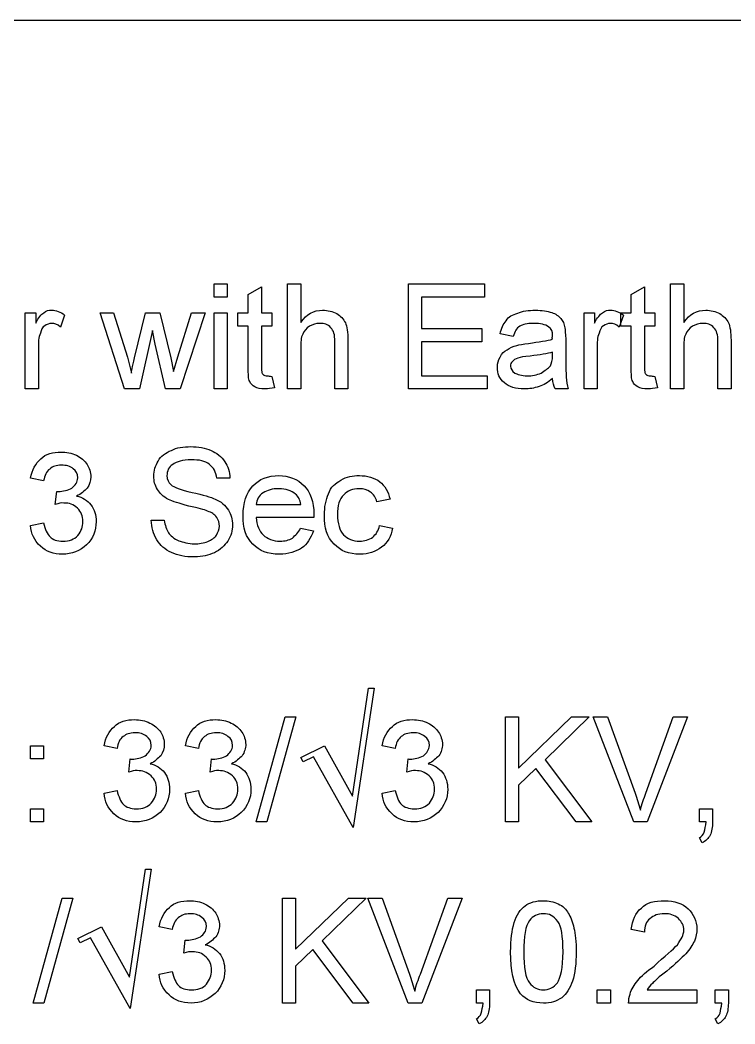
# Model space of a CAD drawing. Header units: millimetres. Extents: x 12 to 286, y 8 to 173.
# Drawn here: x 98.95 to 108.57, y 110.1 to 123.6 of the extents above; entities that cross this region are included whole.
import ezdxf

# ---------------------------------------------------------------- set-up
doc = ezdxf.new("R2010")
doc.units = ezdxf.units.MM
doc.layers.get('0').update_dxf_attribs({"linetype": 'CONTINUOUS'})

msp = doc.modelspace()

# ---------------------------------------------------------------- linework, layer by layer
at = {"color": 0}
for p, q in [((40.6121, 123.599), (159.272, 123.599)), ((101.564, 119.874), (101.564, 120.051)), ((101.564, 120.051), (101.74, 120.051)), ((101.74, 120.051), (101.74, 119.874)), ((102.023, 119.911), (102.199, 120.013)), ((102.199, 120.013), (102.199, 119.662)), ((102.552, 118.64), (102.552, 120.051)), ((102.552, 120.051), (102.729, 120.051)), ((102.729, 120.051), (102.729, 119.531)), ((104.176, 118.64), (104.176, 120.051)), ((104.176, 120.051), (105.198, 120.051)), ((105.198, 120.051), (105.198, 119.874)), ((107.174, 119.911), (107.351, 120.013)), ((107.351, 120.013), (107.351, 119.662)), ((107.703, 118.64), (107.703, 120.051)), ((107.703, 120.051), (107.88, 120.051)), ((107.88, 120.051), (107.88, 119.531)), ((101.74, 119.874), (101.564, 119.874)), ((102.023, 119.662), (102.023, 119.911)), ((105.198, 119.874), (104.352, 119.874)), ((104.352, 119.874), (104.352, 119.451)), ((107.174, 119.662), (107.174, 119.911)), ((99.0244, 118.64), (99.0244, 119.662)), ((99.0244, 119.662), (99.1665, 119.662)), ((99.1665, 119.662), (99.1665, 119.523)), ((99.5535, 119.633), (99.4971, 119.472)), ((100.36, 118.64), (100.03, 119.662)), ((100.03, 119.662), (100.212, 119.662)), ((100.212, 119.662), (100.397, 119.067)), ((100.492, 119.057), (100.641, 119.662)), ((100.641, 119.662), (100.832, 119.662)), ((100.832, 119.662), (100.98, 119.06)), ((101.074, 119.07), (101.258, 119.662)), ((101.442, 119.662), (101.108, 118.64)), ((101.258, 119.662), (101.442, 119.662)), ((101.564, 118.64), (101.564, 119.662)), ((101.564, 119.662), (101.74, 119.662)), ((101.74, 119.662), (101.74, 118.64)), ((101.883, 119.485), (101.883, 119.662)), ((101.883, 119.662), (102.023, 119.662)), ((102.199, 119.662), (102.342, 119.662)), ((102.342, 119.662), (102.342, 119.485)), ((106.539, 118.64), (106.539, 119.662)), ((106.539, 119.662), (106.679, 119.662)), ((106.679, 119.662), (106.679, 119.523)), ((107.068, 119.633), (107.012, 119.472)), ((107.032, 119.485), (107.032, 119.662)), ((107.032, 119.662), (107.174, 119.662)), ((107.351, 119.662), (107.491, 119.662)), ((107.491, 119.662), (107.491, 119.485)), ((102.023, 119.485), (101.883, 119.485)), ((102.023, 118.933), (102.023, 119.485)), ((102.342, 119.485), (102.199, 119.485)), ((102.199, 119.485), (102.199, 118.944)), ((104.352, 119.451), (105.164, 119.451)), ((105.164, 119.451), (105.164, 119.275)), ((107.174, 119.485), (107.032, 119.485)), ((107.174, 118.933), (107.174, 119.485)), ((107.491, 119.485), (107.351, 119.485)), ((107.351, 119.485), (107.351, 118.944)), ((100.736, 119.426), (100.56, 118.64)), ((100.773, 119.24), (100.736, 119.426)), ((105.587, 119.345), (105.41, 119.379)), ((106.292, 119.311), (106.292, 119.101)), ((99.2008, 119.184), (99.2008, 118.64)), ((100.912, 118.64), (100.773, 119.24)), ((102.729, 119.189), (102.729, 118.64)), ((103.188, 118.64), (103.188, 119.277)), ((103.364, 119.295), (103.364, 118.64)), ((105.164, 119.275), (104.352, 119.275)), ((104.352, 119.275), (104.352, 118.816)), ((106.715, 119.184), (106.715, 118.64)), ((107.88, 119.189), (107.88, 118.64)), ((108.339, 118.64), (108.339, 119.277)), ((108.515, 119.295), (108.515, 118.64)), ((100.397, 119.067), (100.451, 118.852)), ((100.98, 119.06), (101.019, 118.874)), ((101.019, 118.874), (101.074, 119.07)), ((106.114, 119.085), (106.116, 119.133)), ((102.342, 118.806), (102.376, 118.656)), ((104.352, 118.816), (105.234, 118.816)), ((105.234, 118.816), (105.234, 118.64)), ((106.116, 118.78), (106.116, 118.78)), ((107.491, 118.806), (107.527, 118.656)), ((99.2008, 118.64), (99.0244, 118.64)), ((100.56, 118.64), (100.36, 118.64)), ((101.108, 118.64), (100.912, 118.64)), ((101.74, 118.64), (101.564, 118.64)), ((102.729, 118.64), (102.552, 118.64)), ((103.364, 118.64), (103.188, 118.64)), ((105.234, 118.64), (104.176, 118.64)), ((106.327, 118.64), (106.15, 118.64)), ((106.715, 118.64), (106.539, 118.64)), ((107.88, 118.64), (107.703, 118.64)), ((108.515, 118.64), (108.339, 118.64)), ((99.271, 117.405), (99.0946, 117.439)), ((101.776, 117.439), (101.6, 117.439)), ((99.4283, 117.086), (99.4474, 117.263)), ((103.929, 117.158), (103.753, 117.122)), ((102.129, 117.086), (102.729, 117.086)), ((100.718, 116.876), (100.894, 116.876)), ((102.904, 116.91), (102.129, 116.91)), ((99.0946, 116.805), (99.271, 116.84)), ((102.727, 116.769), (102.9, 116.733)), ((102.727, 116.769), (102.727, 116.769)), ((103.787, 116.805), (103.963, 116.769)), ((103.425, 113.164), (103.639, 114.617)), ((103.717, 114.617), (103.434, 112.744)), ((103.639, 114.617), (103.717, 114.617)), ((102.129, 112.819), (102.518, 114.23)), ((102.661, 114.23), (102.274, 112.819)), ((102.518, 114.23), (102.661, 114.23)), ((105.481, 112.819), (105.481, 114.23)), ((105.481, 114.23), (105.657, 114.23)), ((105.657, 114.23), (105.657, 113.542)), ((105.657, 113.542), (106.37, 114.23)), ((106.609, 114.23), (106.014, 113.655)), ((106.37, 114.23), (106.609, 114.23)), ((107.207, 112.819), (106.663, 114.23)), ((106.663, 114.23), (106.856, 114.23)), ((106.856, 114.23), (107.224, 113.207)), ((107.371, 113.207), (107.738, 114.23)), ((107.931, 114.23), (107.388, 112.819)), ((107.738, 114.23), (107.931, 114.23)), ((99.0946, 113.665), (99.0946, 113.841)), ((99.0946, 113.841), (99.271, 113.841)), ((99.271, 113.841), (99.271, 113.665)), ((100.259, 113.807), (100.083, 113.841)), ((101.353, 113.807), (101.177, 113.841)), ((102.729, 113.685), (103.047, 113.841)), ((103.047, 113.841), (103.425, 113.164)), ((103.999, 113.807), (103.823, 113.841)), ((99.271, 113.665), (99.0946, 113.665)), ((100.416, 113.488), (100.434, 113.665)), ((101.51, 113.488), (101.528, 113.665)), ((102.763, 113.628), (102.729, 113.685)), ((102.902, 113.695), (102.763, 113.628)), ((103.434, 112.744), (102.902, 113.695)), ((104.156, 113.488), (104.174, 113.665)), ((106.014, 113.655), (106.645, 112.819)), ((105.891, 113.538), (105.657, 113.312)), ((106.433, 112.819), (105.891, 113.538)), ((100.083, 113.206), (100.259, 113.242)), ((101.177, 113.206), (101.353, 113.242)), ((103.823, 113.206), (103.999, 113.242)), ((105.657, 113.312), (105.657, 112.819)), ((99.0946, 112.819), (99.0946, 112.995)), ((99.0946, 112.995), (99.271, 112.995)), ((99.271, 112.995), (99.271, 112.819)), ((108.09, 112.819), (108.09, 112.995)), ((108.09, 112.995), (108.267, 112.995)), ((108.267, 112.995), (108.267, 112.819)), ((99.271, 112.819), (99.0946, 112.819)), ((102.274, 112.819), (102.129, 112.819)), ((105.657, 112.819), (105.481, 112.819)), ((106.645, 112.819), (106.433, 112.819)), ((107.388, 112.819), (107.207, 112.819)), ((108.179, 112.819), (108.09, 112.819)), ((108.126, 112.536), (108.09, 112.606)), ((100.426, 110.731), (100.641, 112.183)), ((100.718, 112.183), (100.435, 110.31)), ((100.641, 112.183), (100.718, 112.183)), ((99.1306, 110.383), (99.5193, 111.795)), ((99.6625, 111.795), (99.2752, 110.383)), ((99.5193, 111.795), (99.6625, 111.795)), ((102.482, 110.383), (102.482, 111.795)), ((102.482, 111.795), (102.658, 111.795)), ((102.658, 111.795), (102.658, 111.108)), ((102.658, 111.108), (103.371, 111.795)), ((103.61, 111.795), (103.015, 111.221)), ((103.371, 111.795), (103.61, 111.795)), ((104.173, 110.383), (103.63, 111.795)), ((103.63, 111.795), (103.823, 111.795)), ((103.823, 111.795), (104.189, 110.774)), ((104.337, 110.774), (104.705, 111.795)), ((104.898, 111.795), (104.355, 110.383)), ((104.705, 111.795), (104.898, 111.795)), ((99.7299, 111.252), (100.048, 111.408)), ((100.048, 111.408), (100.426, 110.731)), ((101.001, 111.372), (100.824, 111.408)), ((107.351, 111.337), (107.174, 111.372)), ((99.7645, 111.192), (99.7299, 111.252)), ((99.9035, 111.26), (99.7645, 111.192)), ((100.435, 110.31), (99.9035, 111.26)), ((101.158, 111.055), (101.176, 111.231)), ((103.015, 111.221), (103.646, 110.383)), ((102.893, 111.103), (102.658, 110.878)), ((103.434, 110.383), (102.893, 111.103)), ((105.551, 111.071), (105.551, 111.071)), ((100.824, 110.772), (101.001, 110.808)), ((102.658, 110.878), (102.658, 110.383)), ((105.092, 110.383), (105.092, 110.56)), ((105.092, 110.56), (105.268, 110.56)), ((105.268, 110.56), (105.268, 110.383)), ((106.715, 110.383), (106.715, 110.56)), ((106.715, 110.56), (106.892, 110.56)), ((106.892, 110.56), (106.892, 110.383)), ((107.388, 110.56), (108.056, 110.56)), ((108.056, 110.56), (108.056, 110.383)), ((108.303, 110.383), (108.303, 110.56)), ((108.303, 110.56), (108.479, 110.56)), ((108.479, 110.56), (108.479, 110.383)), ((99.2752, 110.383), (99.1306, 110.383)), ((102.658, 110.383), (102.482, 110.383)), ((103.646, 110.383), (103.434, 110.383)), ((104.355, 110.383), (104.173, 110.383)), ((105.18, 110.383), (105.092, 110.383)), ((106.892, 110.383), (106.715, 110.383)), ((108.056, 110.383), (107.138, 110.383)), ((108.39, 110.383), (108.303, 110.383)), ((105.128, 110.103), (105.092, 110.173)), ((108.339, 110.103), (108.303, 110.173))]:
    msp.add_line(p, q, dxfattribs=at)
for points in [[(99.1665, 119.523), (99.205, 119.605), (99.2396, 119.64), (99.2724, 119.663)], [(99.2724, 119.663), (99.3055, 119.698), (99.3415, 119.698), (99.3814, 119.698)], [(99.3814, 119.698), (99.4364, 119.698), (99.4957, 119.676), (99.5535, 119.633)], [(102.729, 119.531), (102.807, 119.65), (102.905, 119.698), (103.023, 119.698)], [(103.023, 119.698), (103.092, 119.698), (103.16, 119.683), (103.214, 119.652)], [(103.214, 119.652), (103.259, 119.626), (103.306, 119.581), (103.329, 119.527)], [(105.489, 119.557), (105.522, 119.614), (105.577, 119.637), (105.646, 119.66)], [(105.646, 119.66), (105.707, 119.686), (105.795, 119.698), (105.884, 119.698)], [(105.884, 119.698), (105.97, 119.698), (106.047, 119.687), (106.104, 119.666)], [(106.104, 119.666), (106.152, 119.655), (106.201, 119.618), (106.227, 119.585)], [(106.227, 119.585), (106.252, 119.555), (106.273, 119.512), (106.282, 119.462)], [(106.679, 119.523), (106.718, 119.605), (106.754, 119.64), (106.787, 119.663)], [(106.787, 119.663), (106.82, 119.698), (106.856, 119.698), (106.894, 119.698)], [(106.894, 119.698), (106.951, 119.698), (107.01, 119.676), (107.068, 119.633)], [(107.88, 119.531), (107.957, 119.65), (108.056, 119.698), (108.175, 119.698)], [(108.175, 119.698), (108.242, 119.698), (108.31, 119.683), (108.363, 119.652)], [(108.363, 119.652), (108.409, 119.626), (108.457, 119.581), (108.481, 119.527)], [(99.2851, 119.487), (99.2533, 119.475), (99.2382, 119.432), (99.2269, 119.391)], [(99.38, 119.521), (99.344, 119.521), (99.314, 119.509), (99.2851, 119.487)], [(99.4971, 119.472), (99.453, 119.509), (99.4184, 119.521), (99.38, 119.521)], [(102.847, 119.482), (102.8, 119.457), (102.774, 119.42), (102.756, 119.375)], [(102.984, 119.521), (102.932, 119.521), (102.89, 119.508), (102.847, 119.482)], [(103.134, 119.462), (103.092, 119.509), (103.048, 119.521), (102.984, 119.521)], [(103.188, 119.277), (103.188, 119.373), (103.17, 119.423), (103.134, 119.462)], [(103.329, 119.527), (103.352, 119.484), (103.364, 119.396), (103.364, 119.295)], [(105.41, 119.379), (105.426, 119.452), (105.452, 119.512), (105.489, 119.557)], [(105.675, 119.482), (105.629, 119.458), (105.606, 119.41), (105.587, 119.345)], [(105.861, 119.521), (105.767, 119.521), (105.715, 119.508), (105.675, 119.482)], [(106.065, 119.472), (106.013, 119.509), (105.952, 119.521), (105.861, 119.521)], [(106.116, 119.348), (106.116, 119.417), (106.099, 119.448), (106.065, 119.472)], [(106.282, 119.462), (106.28, 119.44), (106.292, 119.381), (106.292, 119.311)], [(106.799, 119.487), (106.767, 119.475), (106.752, 119.432), (106.741, 119.391)], [(106.894, 119.521), (106.859, 119.521), (106.827, 119.509), (106.799, 119.487)], [(107.012, 119.472), (106.968, 119.509), (106.933, 119.521), (106.894, 119.521)], [(107.998, 119.482), (107.951, 119.457), (107.925, 119.42), (107.907, 119.375)], [(108.135, 119.521), (108.084, 119.521), (108.041, 119.508), (107.998, 119.482)], [(108.285, 119.462), (108.244, 119.509), (108.199, 119.521), (108.135, 119.521)], [(108.339, 119.277), (108.339, 119.373), (108.321, 119.423), (108.285, 119.462)], [(108.481, 119.527), (108.502, 119.484), (108.515, 119.396), (108.515, 119.295)], [(99.2269, 119.391), (99.2008, 119.335), (99.2008, 119.258), (99.2008, 119.184)], [(102.756, 119.375), (102.729, 119.331), (102.729, 119.268), (102.729, 119.189)], [(105.793, 119.25), (105.929, 119.275), (106.046, 119.286), (106.114, 119.309)], [(106.114, 119.309), (106.104, 119.33), (106.116, 119.342), (106.116, 119.348)], [(106.741, 119.391), (106.715, 119.335), (106.715, 119.258), (106.715, 119.184)], [(107.907, 119.375), (107.88, 119.331), (107.88, 119.268), (107.88, 119.189)], [(105.503, 119.167), (105.534, 119.192), (105.585, 119.211), (105.634, 119.224)], [(105.634, 119.224), (105.665, 119.237), (105.722, 119.242), (105.793, 119.25)], [(100.451, 118.852), (100.448, 118.874), (100.466, 118.932), (100.492, 119.057)], [(105.374, 118.932), (105.374, 118.989), (105.387, 119.027), (105.41, 119.068)], [(105.41, 119.068), (105.434, 119.119), (105.464, 119.143), (105.503, 119.167)], [(105.65, 119.054), (105.609, 119.046), (105.593, 119.028), (105.577, 119.009)], [(105.813, 119.082), (105.731, 119.079), (105.682, 119.064), (105.65, 119.054)], [(106.116, 119.133), (106.048, 119.114), (105.948, 119.096), (105.813, 119.082)], [(106.086, 118.952), (106.104, 118.982), (106.114, 119.025), (106.114, 119.085)], [(106.292, 119.101), (106.292, 118.966), (106.295, 118.854), (106.299, 118.799)], [(102.044, 118.741), (102.023, 118.773), (102.023, 118.835), (102.023, 118.933)], [(102.199, 118.944), (102.199, 118.904), (102.202, 118.87), (102.206, 118.857)], [(105.468, 118.721), (105.398, 118.784), (105.374, 118.846), (105.374, 118.932)], [(105.577, 119.009), (105.551, 118.995), (105.551, 118.967), (105.551, 118.944)], [(105.551, 118.944), (105.551, 118.911), (105.57, 118.877), (105.607, 118.852)], [(105.961, 118.854), (106.01, 118.89), (106.058, 118.912), (106.086, 118.952)], [(107.193, 118.741), (107.174, 118.773), (107.174, 118.835), (107.174, 118.933)], [(107.351, 118.944), (107.351, 118.904), (107.353, 118.87), (107.357, 118.857)], [(102.206, 118.857), (102.209, 118.854), (102.22, 118.834), (102.231, 118.827)], [(102.231, 118.827), (102.231, 118.827), (102.259, 118.816), (102.279, 118.816)], [(102.279, 118.816), (102.292, 118.816), (102.315, 118.812), (102.342, 118.806)], [(105.607, 118.852), (105.638, 118.839), (105.7, 118.816), (105.771, 118.816)], [(105.771, 118.816), (105.84, 118.816), (105.906, 118.828), (105.961, 118.854)], [(106.116, 118.78), (106.057, 118.729), (105.996, 118.692), (105.934, 118.671)], [(106.15, 118.64), (106.132, 118.679), (106.12, 118.726), (106.116, 118.78)], [(106.299, 118.799), (106.302, 118.748), (106.313, 118.69), (106.327, 118.64)], [(107.357, 118.857), (107.36, 118.854), (107.371, 118.834), (107.382, 118.827)], [(107.382, 118.827), (107.382, 118.827), (107.408, 118.816), (107.429, 118.816)], [(107.429, 118.816), (107.443, 118.816), (107.466, 118.812), (107.491, 118.806)], [(102.113, 118.667), (102.074, 118.688), (102.058, 118.711), (102.044, 118.741)], [(102.252, 118.64), (102.187, 118.64), (102.146, 118.649), (102.113, 118.667)], [(102.376, 118.656), (102.33, 118.65), (102.289, 118.64), (102.252, 118.64)], [(105.737, 118.64), (105.617, 118.64), (105.532, 118.667), (105.468, 118.721)], [(105.934, 118.671), (105.862, 118.65), (105.807, 118.64), (105.737, 118.64)], [(107.264, 118.667), (107.224, 118.688), (107.207, 118.711), (107.193, 118.741)], [(107.403, 118.64), (107.337, 118.64), (107.297, 118.649), (107.264, 118.667)], [(107.527, 118.656), (107.48, 118.65), (107.439, 118.64), (107.403, 118.64)], [(100.99, 117.814), (101.058, 117.851), (101.153, 117.864), (101.249, 117.864)], [(101.249, 117.864), (101.352, 117.864), (101.444, 117.846), (101.523, 117.813)], [(99.0946, 117.439), (99.1154, 117.552), (99.1623, 117.639), (99.2353, 117.7)], [(99.2353, 117.7), (99.2974, 117.769), (99.398, 117.792), (99.5066, 117.792)], [(99.5066, 117.792), (99.5729, 117.792), (99.6502, 117.777), (99.7119, 117.748)], [(99.7119, 117.748), (99.7701, 117.72), (99.8238, 117.676), (99.8569, 117.624)], [(100.813, 117.671), (100.845, 117.738), (100.912, 117.781), (100.99, 117.814)], [(101.255, 117.687), (101.14, 117.687), (101.06, 117.665), (101.007, 117.624)], [(101.502, 117.624), (101.444, 117.675), (101.364, 117.687), (101.255, 117.687)], [(101.523, 117.813), (101.593, 117.784), (101.665, 117.729), (101.708, 117.662)], [(99.3539, 117.563), (99.3069, 117.533), (99.2837, 117.475), (99.271, 117.405)], [(99.5123, 117.615), (99.4392, 117.615), (99.3965, 117.599), (99.3539, 117.563)], [(99.6693, 117.567), (99.6252, 117.604), (99.5772, 117.615), (99.5123, 117.615)], [(99.7299, 117.445), (99.7299, 117.504), (99.7095, 117.536), (99.6693, 117.567)], [(99.8569, 117.624), (99.883, 117.581), (99.9063, 117.518), (99.9063, 117.458)], [(100.754, 117.467), (100.754, 117.542), (100.773, 117.607), (100.813, 117.671)], [(101.007, 117.624), (100.952, 117.592), (100.93, 117.533), (100.93, 117.474)], [(101.6, 117.439), (101.59, 117.522), (101.557, 117.583), (101.502, 117.624)], [(101.708, 117.662), (101.75, 117.604), (101.774, 117.523), (101.776, 117.439)], [(99.6516, 117.307), (99.6957, 117.346), (99.7299, 117.383), (99.7299, 117.445)], [(99.9063, 117.458), (99.9063, 117.409), (99.8897, 117.352), (99.8583, 117.307)], [(100.802, 117.289), (100.765, 117.346), (100.754, 117.401), (100.754, 117.467)], [(100.93, 117.474), (100.93, 117.424), (100.948, 117.381), (100.985, 117.35)], [(102.086, 117.335), (102.166, 117.428), (102.293, 117.475), (102.435, 117.475)], [(102.435, 117.475), (102.564, 117.475), (102.686, 117.429), (102.774, 117.338)], [(103.27, 117.413), (103.342, 117.463), (103.427, 117.475), (103.517, 117.475)], [(103.517, 117.475), (103.624, 117.475), (103.721, 117.447), (103.791, 117.392)], [(99.4724, 117.262), (99.5303, 117.263), (99.5976, 117.277), (99.6516, 117.307)], [(99.8583, 117.307), (99.8181, 117.271), (99.7783, 117.226), (99.7148, 117.199)], [(100.951, 117.155), (100.878, 117.191), (100.835, 117.235), (100.802, 117.289)], [(100.985, 117.35), (101.014, 117.323), (101.115, 117.282), (101.267, 117.249)], [(101.953, 116.938), (101.953, 117.11), (101.998, 117.239), (102.086, 117.335)], [(102.435, 117.299), (102.343, 117.299), (102.281, 117.279), (102.224, 117.241)], [(102.66, 117.227), (102.602, 117.275), (102.527, 117.299), (102.435, 117.299)], [(102.774, 117.338), (102.858, 117.259), (102.905, 117.121), (102.905, 116.955)], [(103.102, 117.23), (103.132, 117.322), (103.195, 117.373), (103.27, 117.413)], [(103.518, 117.299), (103.426, 117.299), (103.36, 117.271), (103.305, 117.213)], [(103.667, 117.253), (103.619, 117.286), (103.576, 117.299), (103.518, 117.299)], [(103.791, 117.392), (103.861, 117.341), (103.908, 117.259), (103.929, 117.158)], [(99.4474, 117.263), (99.4463, 117.263), (99.4653, 117.262), (99.4724, 117.262)], [(99.7148, 117.199), (99.7906, 117.19), (99.8608, 117.14), (99.9077, 117.08)], [(101.224, 117.066), (101.09, 117.104), (101.003, 117.126), (100.951, 117.155)], [(101.267, 117.249), (101.413, 117.219), (101.523, 117.184), (101.578, 117.158)], [(101.578, 117.158), (101.654, 117.132), (101.716, 117.071), (101.755, 117.012)], [(102.224, 117.241), (102.16, 117.21), (102.136, 117.151), (102.129, 117.086)], [(102.729, 117.086), (102.72, 117.148), (102.698, 117.195), (102.66, 117.227)], [(103.047, 116.942), (103.047, 117.053), (103.065, 117.147), (103.102, 117.23)], [(103.305, 117.213), (103.245, 117.162), (103.223, 117.069), (103.223, 116.947)], [(103.753, 117.122), (103.736, 117.18), (103.707, 117.224), (103.667, 117.253)], [(99.5426, 117.106), (99.5041, 117.111), (99.4738, 117.099), (99.4283, 117.086)], [(99.7285, 117.035), (99.6678, 117.088), (99.6184, 117.106), (99.5426, 117.106)], [(99.8001, 116.858), (99.8001, 116.935), (99.7768, 116.989), (99.7285, 117.035)], [(99.9077, 117.08), (99.9532, 117.022), (99.9765, 116.944), (99.9765, 116.855)], [(101.476, 116.998), (101.432, 117.019), (101.353, 117.035), (101.224, 117.066)], [(101.755, 117.012), (101.787, 116.955), (101.812, 116.885), (101.812, 116.809)], [(100.794, 116.612), (100.744, 116.695), (100.721, 116.778), (100.718, 116.876)], [(100.894, 116.876), (100.903, 116.806), (100.921, 116.75), (100.951, 116.706)], [(101.599, 116.913), (101.564, 116.957), (101.534, 116.975), (101.476, 116.998)], [(101.636, 116.794), (101.636, 116.842), (101.623, 116.878), (101.599, 116.913)], [(102.086, 116.553), (101.989, 116.645), (101.953, 116.772), (101.953, 116.938)], [(102.129, 116.91), (102.136, 116.808), (102.168, 116.73), (102.227, 116.674)], [(102.905, 116.955), (102.905, 116.954), (102.905, 116.931), (102.904, 116.91)], [(103.178, 116.552), (103.081, 116.645), (103.047, 116.774), (103.047, 116.942)], [(103.223, 116.947), (103.223, 116.834), (103.25, 116.733), (103.305, 116.677)], [(99.2283, 116.524), (99.1415, 116.607), (99.1059, 116.689), (99.0946, 116.805)], [(99.271, 116.84), (99.2904, 116.753), (99.3193, 116.689), (99.3581, 116.651)], [(99.7313, 116.669), (99.7768, 116.73), (99.8001, 116.783), (99.8001, 116.858)], [(99.9765, 116.855), (99.9765, 116.739), (99.9338, 116.629), (99.8485, 116.543)], [(101.597, 116.673), (101.611, 116.718), (101.636, 116.75), (101.636, 116.794)], [(101.812, 116.809), (101.812, 116.743), (101.79, 116.662), (101.749, 116.594)], [(102.617, 116.634), (102.653, 116.673), (102.7, 116.707), (102.727, 116.769)], [(103.697, 116.645), (103.739, 116.685), (103.775, 116.732), (103.787, 116.805)], [(103.963, 116.769), (103.944, 116.659), (103.896, 116.572), (103.816, 116.511)], [(99.3581, 116.651), (99.3909, 116.616), (99.453, 116.593), (99.5303, 116.593)], [(99.5303, 116.593), (99.6142, 116.593), (99.6844, 116.618), (99.7313, 116.669)], [(100.991, 116.439), (100.899, 116.482), (100.841, 116.537), (100.794, 116.612)], [(100.951, 116.706), (100.973, 116.672), (101.025, 116.626), (101.087, 116.599)], [(101.479, 116.589), (101.526, 116.611), (101.571, 116.637), (101.597, 116.673)], [(102.227, 116.674), (102.278, 116.629), (102.361, 116.593), (102.449, 116.593)], [(102.449, 116.593), (102.514, 116.593), (102.57, 116.607), (102.617, 116.634)], [(102.9, 116.733), (102.861, 116.633), (102.818, 116.556), (102.741, 116.499)], [(103.305, 116.677), (103.356, 116.629), (103.431, 116.593), (103.519, 116.593)], [(103.519, 116.593), (103.586, 116.593), (103.649, 116.611), (103.697, 116.645)], [(99.5232, 116.417), (99.4033, 116.417), (99.3069, 116.453), (99.2283, 116.524)], [(99.8485, 116.543), (99.7589, 116.464), (99.6541, 116.417), (99.5232, 116.417)], [(101.087, 116.599), (101.144, 116.581), (101.22, 116.557), (101.297, 116.557)], [(101.297, 116.557), (101.36, 116.557), (101.426, 116.568), (101.479, 116.589)], [(101.749, 116.594), (101.705, 116.538), (101.647, 116.475), (101.568, 116.437)], [(102.445, 116.417), (102.282, 116.417), (102.175, 116.462), (102.086, 116.553)], [(102.741, 116.499), (102.66, 116.453), (102.564, 116.417), (102.445, 116.417)], [(103.525, 116.417), (103.375, 116.417), (103.266, 116.462), (103.178, 116.552)], [(103.816, 116.511), (103.728, 116.453), (103.641, 116.417), (103.525, 116.417)], [(101.304, 116.381), (101.173, 116.381), (101.075, 116.4), (100.991, 116.439)], [(101.568, 116.437), (101.489, 116.406), (101.402, 116.381), (101.304, 116.381)], [(100.223, 114.102), (100.284, 114.171), (100.386, 114.194), (100.495, 114.194)], [(100.495, 114.194), (100.561, 114.194), (100.638, 114.179), (100.7, 114.148)], [(101.316, 114.102), (101.378, 114.171), (101.48, 114.194), (101.588, 114.194)], [(101.588, 114.194), (101.655, 114.194), (101.731, 114.179), (101.794, 114.148)], [(103.962, 114.102), (104.024, 114.171), (104.126, 114.194), (104.233, 114.194)], [(104.233, 114.194), (104.301, 114.194), (104.377, 114.179), (104.44, 114.148)], [(100.083, 113.841), (100.104, 113.954), (100.15, 114.04), (100.223, 114.102)], [(100.7, 114.148), (100.757, 114.122), (100.812, 114.078), (100.845, 114.026)], [(101.177, 113.841), (101.197, 113.954), (101.244, 114.04), (101.316, 114.102)], [(101.794, 114.148), (101.851, 114.122), (101.904, 114.078), (101.938, 114.026)], [(103.823, 113.841), (103.843, 113.954), (103.89, 114.04), (103.962, 114.102)], [(104.44, 114.148), (104.497, 114.122), (104.55, 114.078), (104.583, 114.026)], [(100.341, 113.965), (100.295, 113.935), (100.271, 113.877), (100.259, 113.807)], [(100.5, 114.017), (100.427, 114.017), (100.383, 113.999), (100.341, 113.965)], [(100.657, 113.969), (100.613, 114.005), (100.564, 114.017), (100.5, 114.017)], [(100.718, 113.847), (100.718, 113.906), (100.697, 113.938), (100.657, 113.969)], [(100.845, 114.026), (100.871, 113.983), (100.894, 113.92), (100.894, 113.86)], [(101.435, 113.965), (101.389, 113.935), (101.366, 113.877), (101.353, 113.807)], [(101.594, 114.017), (101.52, 114.017), (101.477, 113.999), (101.435, 113.965)], [(101.75, 113.969), (101.708, 114.005), (101.658, 114.017), (101.594, 114.017)], [(101.812, 113.847), (101.812, 113.906), (101.792, 113.938), (101.75, 113.969)], [(101.938, 114.026), (101.964, 113.983), (101.989, 113.92), (101.989, 113.86)], [(104.08, 113.965), (104.035, 113.935), (104.012, 113.877), (103.999, 113.807)], [(104.24, 114.017), (104.166, 114.017), (104.123, 113.999), (104.08, 113.965)], [(104.396, 113.969), (104.353, 114.005), (104.304, 114.017), (104.24, 114.017)], [(104.458, 113.847), (104.458, 113.906), (104.437, 113.938), (104.396, 113.969)], [(104.583, 114.026), (104.61, 113.983), (104.635, 113.92), (104.635, 113.86)], [(100.638, 113.707), (100.682, 113.748), (100.718, 113.785), (100.718, 113.847)], [(100.894, 113.86), (100.894, 113.811), (100.878, 113.754), (100.846, 113.709)], [(101.732, 113.707), (101.776, 113.748), (101.812, 113.785), (101.812, 113.847)], [(101.989, 113.86), (101.989, 113.811), (101.972, 113.754), (101.94, 113.709)], [(104.378, 113.707), (104.422, 113.748), (104.458, 113.785), (104.458, 113.847)], [(104.635, 113.86), (104.635, 113.811), (104.618, 113.754), (104.586, 113.709)], [(100.434, 113.665), (100.434, 113.663), (100.453, 113.663), (100.461, 113.663)], [(100.461, 113.663), (100.518, 113.663), (100.586, 113.678), (100.638, 113.707)], [(100.846, 113.709), (100.806, 113.673), (100.766, 113.628), (100.703, 113.6)], [(101.528, 113.665), (101.528, 113.663), (101.548, 113.663), (101.553, 113.663)], [(101.553, 113.663), (101.611, 113.663), (101.68, 113.678), (101.732, 113.707)], [(101.94, 113.709), (101.901, 113.673), (101.86, 113.628), (101.797, 113.6)], [(104.174, 113.665), (104.174, 113.663), (104.194, 113.663), (104.199, 113.663)], [(104.199, 113.663), (104.257, 113.663), (104.326, 113.678), (104.378, 113.707)], [(104.586, 113.709), (104.546, 113.673), (104.506, 113.628), (104.443, 113.6)], [(100.531, 113.508), (100.492, 113.513), (100.462, 113.501), (100.416, 113.488)], [(100.715, 113.437), (100.656, 113.49), (100.605, 113.508), (100.531, 113.508)], [(100.703, 113.6), (100.779, 113.592), (100.849, 113.542), (100.896, 113.482)], [(101.625, 113.508), (101.586, 113.513), (101.556, 113.501), (101.51, 113.488)], [(101.81, 113.437), (101.75, 113.49), (101.699, 113.508), (101.625, 113.508)], [(101.797, 113.6), (101.872, 113.592), (101.943, 113.542), (101.989, 113.482)], [(104.271, 113.508), (104.232, 113.513), (104.202, 113.501), (104.156, 113.488)], [(104.455, 113.437), (104.396, 113.49), (104.345, 113.508), (104.271, 113.508)], [(104.443, 113.6), (104.517, 113.592), (104.589, 113.542), (104.635, 113.482)], [(100.788, 113.26), (100.788, 113.337), (100.765, 113.391), (100.715, 113.437)], [(100.896, 113.482), (100.941, 113.424), (100.965, 113.346), (100.965, 113.255)], [(101.883, 113.26), (101.883, 113.337), (101.858, 113.391), (101.81, 113.437)], [(101.989, 113.482), (102.035, 113.424), (102.059, 113.346), (102.059, 113.255)], [(104.528, 113.26), (104.528, 113.337), (104.503, 113.391), (104.455, 113.437)], [(104.635, 113.482), (104.681, 113.424), (104.705, 113.346), (104.705, 113.255)], [(100.259, 113.242), (100.278, 113.155), (100.307, 113.091), (100.346, 113.053)], [(100.719, 113.071), (100.765, 113.132), (100.788, 113.185), (100.788, 113.26)], [(100.965, 113.255), (100.965, 113.141), (100.922, 113.031), (100.837, 112.945)], [(101.353, 113.242), (101.371, 113.155), (101.4, 113.091), (101.439, 113.053)], [(101.812, 113.071), (101.859, 113.132), (101.883, 113.185), (101.883, 113.26)], [(102.059, 113.255), (102.059, 113.141), (102.016, 113.031), (101.929, 112.945)], [(103.999, 113.242), (104.017, 113.155), (104.046, 113.091), (104.085, 113.053)], [(104.458, 113.071), (104.505, 113.132), (104.528, 113.185), (104.528, 113.26)], [(104.705, 113.255), (104.705, 113.141), (104.662, 113.031), (104.575, 112.945)], [(100.216, 112.926), (100.13, 113.009), (100.094, 113.091), (100.083, 113.206)], [(101.311, 112.926), (101.223, 113.009), (101.188, 113.091), (101.177, 113.206)], [(103.957, 112.926), (103.868, 113.009), (103.834, 113.091), (103.823, 113.206)], [(107.224, 113.207), (107.249, 113.137), (107.278, 113.049), (107.297, 112.977)], [(107.297, 112.977), (107.312, 113.06), (107.342, 113.13), (107.371, 113.207)], [(100.346, 113.053), (100.379, 113.018), (100.441, 112.995), (100.517, 112.995)], [(100.517, 112.995), (100.602, 112.995), (100.673, 113.02), (100.719, 113.071)], [(101.439, 113.053), (101.472, 113.018), (101.535, 112.995), (101.611, 112.995)], [(101.611, 112.995), (101.695, 112.995), (101.765, 113.02), (101.812, 113.071)], [(104.085, 113.053), (104.118, 113.018), (104.181, 112.995), (104.257, 112.995)], [(104.257, 112.995), (104.341, 112.995), (104.411, 113.02), (104.458, 113.071)], [(100.511, 112.819), (100.391, 112.819), (100.295, 112.854), (100.216, 112.926)], [(100.837, 112.945), (100.746, 112.866), (100.642, 112.819), (100.511, 112.819)], [(101.606, 112.819), (101.486, 112.819), (101.388, 112.854), (101.311, 112.926)], [(101.929, 112.945), (101.84, 112.866), (101.737, 112.819), (101.606, 112.819)], [(104.251, 112.819), (104.132, 112.819), (104.033, 112.854), (103.957, 112.926)], [(104.575, 112.945), (104.486, 112.866), (104.382, 112.819), (104.251, 112.819)], [(108.155, 112.679), (108.16, 112.722), (108.178, 112.758), (108.179, 112.819)], [(108.267, 112.819), (108.267, 112.746), (108.256, 112.686), (108.234, 112.641)], [(108.09, 112.606), (108.119, 112.623), (108.142, 112.648), (108.155, 112.679)], [(108.234, 112.641), (108.21, 112.597), (108.175, 112.561), (108.126, 112.536)], [(100.963, 111.668), (101.025, 111.737), (101.127, 111.76), (101.235, 111.76)], [(101.235, 111.76), (101.302, 111.76), (101.378, 111.745), (101.442, 111.715)], [(105.747, 111.69), (105.806, 111.737), (105.894, 111.76), (105.992, 111.76)], [(105.992, 111.76), (106.058, 111.76), (106.131, 111.745), (106.192, 111.716)], [(107.309, 111.661), (107.378, 111.737), (107.492, 111.76), (107.623, 111.76)], [(107.623, 111.76), (107.748, 111.76), (107.862, 111.723), (107.939, 111.65)], [(100.824, 111.408), (100.845, 111.519), (100.892, 111.606), (100.963, 111.668)], [(101.442, 111.715), (101.498, 111.689), (101.552, 111.643), (101.585, 111.592)], [(105.6, 111.465), (105.629, 111.573), (105.682, 111.643), (105.747, 111.69)], [(106.192, 111.716), (106.251, 111.69), (106.298, 111.646), (106.327, 111.591)], [(107.174, 111.372), (107.187, 111.499), (107.231, 111.595), (107.309, 111.661)], [(107.939, 111.65), (108.008, 111.578), (108.056, 111.486), (108.056, 111.377)], [(101.082, 111.53), (101.036, 111.501), (101.013, 111.442), (101.001, 111.372)], [(101.242, 111.584), (101.167, 111.584), (101.124, 111.566), (101.082, 111.53)], [(101.398, 111.536), (101.355, 111.572), (101.305, 111.584), (101.242, 111.584)], [(101.46, 111.412), (101.46, 111.472), (101.439, 111.502), (101.398, 111.536)], [(101.585, 111.592), (101.611, 111.549), (101.636, 111.485), (101.636, 111.427)], [(105.803, 111.494), (105.751, 111.424), (105.727, 111.277), (105.727, 111.073)], [(105.99, 111.584), (105.911, 111.584), (105.853, 111.554), (105.803, 111.494)], [(106.185, 111.482), (106.125, 111.56), (106.072, 111.584), (105.99, 111.584)], [(106.256, 111.073), (106.256, 111.283), (106.233, 111.414), (106.185, 111.482)], [(106.327, 111.591), (106.357, 111.545), (106.383, 111.468), (106.402, 111.391)], [(107.425, 111.518), (107.374, 111.485), (107.351, 111.414), (107.351, 111.337)], [(107.619, 111.584), (107.531, 111.584), (107.473, 111.562), (107.425, 111.518)], [(107.807, 111.519), (107.749, 111.572), (107.696, 111.584), (107.619, 111.584)], [(107.88, 111.363), (107.88, 111.428), (107.855, 111.478), (107.807, 111.519)], [(101.38, 111.274), (101.424, 111.312), (101.46, 111.35), (101.46, 111.412)], [(101.636, 111.427), (101.636, 111.377), (101.619, 111.321), (101.588, 111.275)], [(105.551, 111.071), (105.551, 111.236), (105.567, 111.362), (105.6, 111.465)], [(106.402, 111.391), (106.42, 111.318), (106.433, 111.205), (106.433, 111.071)], [(107.794, 111.168), (107.844, 111.244), (107.88, 111.299), (107.88, 111.363)], [(108.056, 111.377), (108.056, 111.332), (108.044, 111.267), (108.022, 111.215)], [(101.176, 111.231), (101.176, 111.23), (101.195, 111.23), (101.2, 111.23)], [(101.2, 111.23), (101.258, 111.23), (101.327, 111.245), (101.38, 111.274)], [(101.588, 111.275), (101.548, 111.238), (101.508, 111.192), (101.444, 111.166)], [(108.022, 111.215), (107.998, 111.166), (107.96, 111.104), (107.907, 111.045)], [(101.272, 111.073), (101.233, 111.078), (101.203, 111.067), (101.158, 111.055)], [(101.457, 111.002), (101.398, 111.055), (101.346, 111.073), (101.272, 111.073)], [(101.444, 111.166), (101.519, 111.157), (101.59, 111.107), (101.636, 111.048)], [(105.727, 111.073), (105.727, 110.862), (105.753, 110.716), (105.803, 110.654)], [(106.18, 110.654), (106.222, 110.72), (106.256, 110.855), (106.256, 111.073)], [(107.48, 110.88), (107.625, 111.017), (107.737, 111.102), (107.794, 111.168)], [(101.53, 110.824), (101.53, 110.903), (101.505, 110.956), (101.457, 111.002)], [(101.636, 111.048), (101.683, 110.99), (101.706, 110.913), (101.706, 110.822)], [(105.684, 110.506), (105.587, 110.637), (105.551, 110.819), (105.551, 111.071)], [(106.433, 111.071), (106.433, 110.92), (106.416, 110.783), (106.385, 110.68)], [(107.907, 111.045), (107.845, 110.99), (107.769, 110.909), (107.652, 110.811)], [(101.001, 110.808), (101.019, 110.72), (101.048, 110.657), (101.086, 110.618)], [(101.46, 110.637), (101.506, 110.698), (101.53, 110.75), (101.53, 110.824)], [(101.706, 110.822), (101.706, 110.706), (101.663, 110.597), (101.577, 110.512)], [(107.261, 110.685), (107.304, 110.749), (107.382, 110.808), (107.48, 110.88)], [(107.652, 110.811), (107.544, 110.742), (107.486, 110.676), (107.458, 110.647)], [(100.958, 110.492), (100.87, 110.575), (100.835, 110.658), (100.824, 110.772)], [(104.189, 110.774), (104.214, 110.703), (104.243, 110.615), (104.264, 110.544)], [(104.264, 110.544), (104.279, 110.626), (104.309, 110.696), (104.337, 110.774)], [(106.385, 110.68), (106.345, 110.583), (106.303, 110.502), (106.238, 110.455)], [(107.158, 110.503), (107.173, 110.574), (107.214, 110.628), (107.261, 110.685)], [(101.086, 110.618), (101.119, 110.583), (101.182, 110.56), (101.258, 110.56)], [(101.258, 110.56), (101.342, 110.56), (101.413, 110.586), (101.46, 110.637)], [(105.803, 110.654), (105.853, 110.596), (105.917, 110.56), (105.992, 110.56)], [(105.992, 110.56), (106.061, 110.56), (106.13, 110.592), (106.18, 110.654)], [(107.458, 110.647), (107.429, 110.625), (107.407, 110.589), (107.388, 110.56)], [(101.253, 110.383), (101.133, 110.383), (101.035, 110.421), (100.958, 110.492)], [(101.577, 110.512), (101.487, 110.43), (101.384, 110.383), (101.253, 110.383)], [(105.992, 110.383), (105.856, 110.383), (105.759, 110.425), (105.684, 110.506)], [(106.238, 110.455), (106.167, 110.407), (106.091, 110.383), (105.992, 110.383)], [(107.138, 110.383), (107.137, 110.426), (107.144, 110.465), (107.158, 110.503)], [(105.157, 110.246), (105.161, 110.289), (105.179, 110.324), (105.18, 110.383)], [(105.268, 110.383), (105.268, 110.31), (105.257, 110.251), (105.235, 110.207)], [(108.368, 110.246), (108.372, 110.289), (108.388, 110.324), (108.39, 110.383)], [(108.479, 110.383), (108.479, 110.31), (108.468, 110.251), (108.445, 110.207)], [(105.092, 110.173), (105.121, 110.189), (105.143, 110.213), (105.157, 110.246)], [(105.235, 110.207), (105.212, 110.162), (105.176, 110.127), (105.128, 110.103)], [(108.303, 110.173), (108.332, 110.189), (108.354, 110.213), (108.368, 110.246)], [(108.445, 110.207), (108.423, 110.162), (108.387, 110.127), (108.339, 110.103)]]:
    msp.add_open_spline(points, degree=3, dxfattribs=at)

doc.saveas('drawing.dxf')
